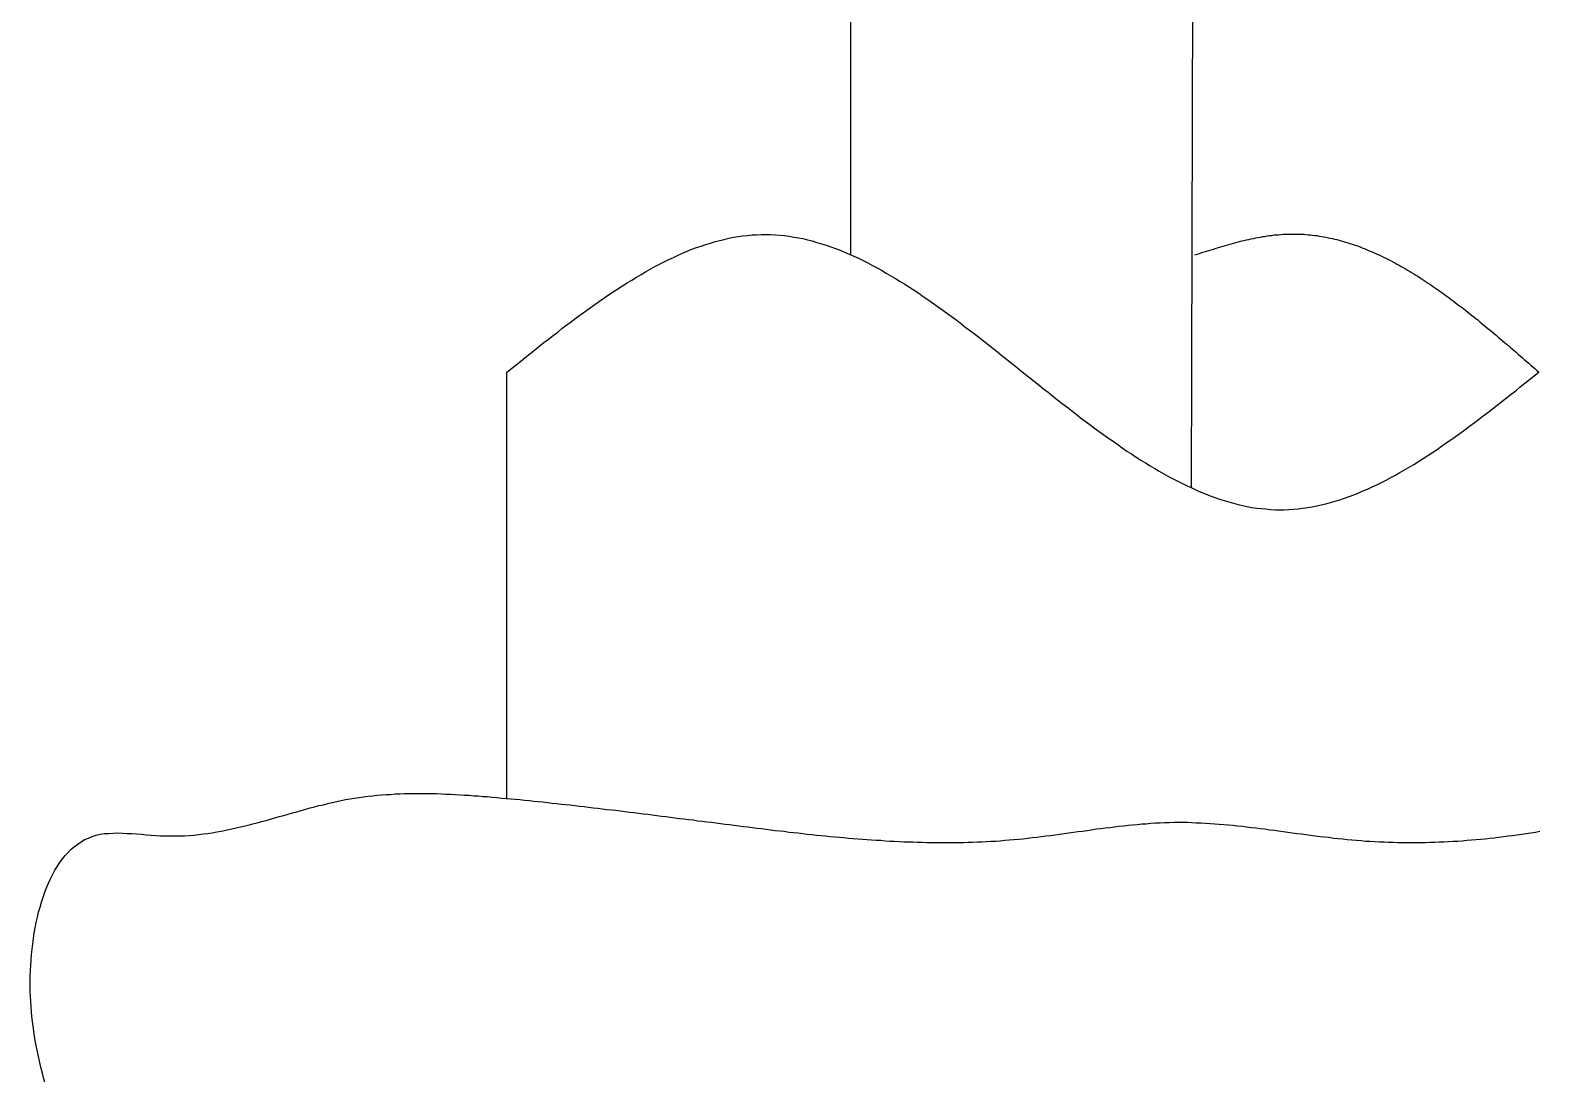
# Model space of a CAD drawing. Extents: x 443 to 1217, y -1921 to -677.
# Drawn here: x 476.68 to 483.8, y -733.63 to -728.68 of the extents above; entities that cross this region are included whole.
import ezdxf

# ---------------------------------------------------------------- set-up
doc = ezdxf.new("R2010")
doc.units = 0
doc.header["$MEASUREMENT"] = 0
doc.layers.add('3', color=8, linetype='CONTINUOUS')
doc.layers.add('5', color=7, linetype='CONTINUOUS')

msp = doc.modelspace()

# ---------------------------------------------------------------- linework, layer by layer
at = {"layer": '3', "color": 3}
for p, q in [((478.1912, -732.3053), (478.2123, -732.3021)), ((478.2123, -732.3021), (478.2335, -732.2988)), ((478.2335, -732.2988), (478.2548, -732.2955)), ((478.2548, -732.2955), (478.276, -732.2923)), ((478.276, -732.2923), (478.2974, -732.2901)), ((478.2974, -732.2901), (478.3188, -732.2879)), ((478.3188, -732.2879), (478.3402, -732.2857)), ((478.3402, -732.2857), (478.3617, -732.2846)), ((478.3617, -732.2846), (478.3833, -732.2835)), ((478.3833, -732.2835), (478.4048, -732.2814)), ((478.4048, -732.2814), (478.4264, -732.2814)), ((478.4264, -732.2814), (478.448, -732.2803)), ((478.448, -732.2803), (478.4697, -732.2792)), ((478.4697, -732.2792), (478.4914, -732.2792)), ((478.4914, -732.2792), (478.5131, -732.2792)), ((478.5131, -732.2792), (478.5348, -732.2792)), ((478.5348, -732.2792), (478.5566, -732.2792)), ((478.5566, -732.2792), (478.5784, -732.2803)), ((478.5784, -732.2803), (478.6002, -732.2803)), ((478.6002, -732.2803), (478.622, -732.2814)), ((478.622, -732.2814), (478.6438, -732.2825)), ((478.6438, -732.2825), (478.6656, -732.2825)), ((478.6656, -732.2825), (478.6875, -732.2835)), ((478.6875, -732.2835), (478.7093, -732.2857)), ((478.7093, -732.2857), (478.7312, -732.2868)), ((478.7312, -732.2868), (478.753, -732.2879)), ((478.753, -732.2879), (478.7749, -732.2901)), ((478.7749, -732.2901), (478.7967, -732.2912)), ((478.7967, -732.2912), (478.8185, -732.2934)), ((478.8185, -732.2934), (478.8404, -732.2944)), ((478.8404, -732.2944), (478.8622, -732.2966)), ((478.8622, -732.2966), (478.884, -732.2988)), ((478.884, -732.2988), (478.9057, -732.301)), ((478.9057, -732.301), (478.9275, -732.3032)), ((478.9275, -732.3032), (478.9492, -732.3043)), ((478.9492, -732.3043), (478.971, -732.3064)), ((477.8989, -732.3773), (477.9196, -732.3707)), ((477.9196, -732.3707), (477.9404, -732.3653)), ((477.9404, -732.3653), (477.9612, -732.3598)), ((477.9612, -732.3598), (477.982, -732.3533)), ((477.982, -732.3533), (478.0028, -732.3478)), ((478.0028, -732.3478), (478.0236, -732.3424)), ((478.0236, -732.3424), (478.0445, -732.3369)), ((478.0445, -732.3369), (478.0653, -732.3326)), ((478.0653, -732.3326), (478.0862, -732.3271)), ((478.0862, -732.3271), (478.1071, -732.3217)), ((478.1071, -732.3217), (478.1281, -732.3173)), ((478.1281, -732.3173), (478.1491, -732.313)), ((478.1491, -732.313), (478.1701, -732.3086)), ((478.1701, -732.3086), (478.1912, -732.3053)), ((478.971, -732.3064), (478.9927, -732.3086)), ((478.9927, -732.3086), (479.0144, -732.3108)), ((479.0144, -732.3108), (479.0361, -732.313)), ((479.0361, -732.313), (479.0578, -732.3151)), ((479.0578, -732.3151), (479.0795, -732.3173)), ((479.0795, -732.3173), (479.101, -732.3195)), ((479.101, -732.3195), (479.1227, -732.3217)), ((479.1227, -732.3217), (479.1443, -732.325)), ((479.1443, -732.325), (479.1659, -732.3271)), ((479.1659, -732.3271), (479.1875, -732.3293)), ((479.1875, -732.3293), (479.209, -732.3315)), ((479.209, -732.3315), (479.2306, -732.3337)), ((479.2306, -732.3337), (479.2522, -732.3369)), ((479.2522, -732.3369), (479.2737, -732.3391)), ((479.2737, -732.3391), (479.2953, -732.3413)), ((479.2953, -732.3413), (479.3167, -732.3435)), ((479.3167, -732.3435), (479.3383, -732.3468)), ((479.3383, -732.3468), (479.3598, -732.3489)), ((479.3598, -732.3489), (479.3812, -732.3511)), ((479.3812, -732.3511), (479.4027, -732.3544)), ((479.4027, -732.3544), (479.4242, -732.3566)), ((479.4242, -732.3566), (479.4456, -732.3587)), ((479.4456, -732.3587), (479.4671, -732.362)), ((479.4671, -732.362), (479.4886, -732.3642)), ((479.4886, -732.3642), (479.5101, -732.3675)), ((479.5101, -732.3675), (479.5315, -732.3696)), ((479.5315, -732.3696), (479.5529, -732.3718)), ((479.5529, -732.3718), (479.5744, -732.3751)), ((479.5744, -732.3751), (479.5958, -732.3773)), ((477.6263, -732.4481), (477.6475, -732.4437)), ((477.6475, -732.4437), (477.6687, -732.4383)), ((477.6687, -732.4383), (477.6898, -732.4339)), ((477.6898, -732.4339), (477.7109, -732.4285)), ((477.7109, -732.4285), (477.7319, -732.423)), ((477.7319, -732.423), (477.7528, -732.4176)), ((477.7528, -732.4176), (477.7737, -732.4121)), ((477.7737, -732.4121), (477.7947, -732.4067)), ((477.7947, -732.4067), (477.8156, -732.4002)), ((477.8156, -732.4002), (477.8364, -732.3947)), ((477.8364, -732.3947), (477.8572, -732.3882)), ((477.8572, -732.3882), (477.878, -732.3827)), ((477.878, -732.3827), (477.8989, -732.3773)), ((479.5958, -732.3773), (479.6173, -732.3805)), ((479.6173, -732.3805), (479.6387, -732.3827)), ((479.6387, -732.3827), (479.6601, -732.386)), ((479.6601, -732.386), (479.6816, -732.3882)), ((479.6816, -732.3882), (479.703, -732.3914)), ((479.703, -732.3914), (479.7244, -732.3936)), ((479.7244, -732.3936), (479.7459, -732.3969)), ((479.7459, -732.3969), (479.7674, -732.3991)), ((479.7674, -732.3991), (479.7887, -732.4023)), ((479.7887, -732.4023), (479.8102, -732.4045)), ((479.8102, -732.4045), (479.8317, -732.4078)), ((479.8317, -732.4078), (479.8531, -732.41)), ((479.8531, -732.41), (479.8746, -732.4132)), ((479.8746, -732.4132), (479.8961, -732.4154)), ((479.8961, -732.4154), (479.9175, -732.4187)), ((479.9175, -732.4187), (479.939, -732.4209)), ((479.939, -732.4209), (479.9605, -732.4241)), ((479.9605, -732.4241), (479.982, -732.4263)), ((479.982, -732.4263), (480.0035, -732.4296)), ((480.0035, -732.4296), (480.025, -732.4318)), ((480.025, -732.4318), (480.0466, -732.435)), ((480.0466, -732.435), (480.068, -732.4372)), ((480.068, -732.4372), (480.0896, -732.4405)), ((480.0896, -732.4405), (480.1112, -732.4427)), ((480.1112, -732.4427), (480.1327, -732.4448)), ((480.1327, -732.4448), (480.1543, -732.4481)), ((481.7118, -732.447), (481.7334, -732.4448)), ((481.7334, -732.4448), (481.7549, -732.4416)), ((481.7549, -732.4416), (481.7765, -732.4394)), ((481.7765, -732.4394), (481.7979, -732.4361)), ((481.7979, -732.4361), (481.8195, -732.4339)), ((481.8195, -732.4339), (481.841, -732.4318)), ((481.841, -732.4318), (481.8624, -732.4296)), ((481.8624, -732.4296), (481.884, -732.4274)), ((481.884, -732.4274), (481.9055, -732.4252)), ((481.9055, -732.4252), (481.9271, -732.423)), ((481.9271, -732.423), (481.9485, -732.422)), ((481.9485, -732.422), (481.97, -732.4198)), ((481.97, -732.4198), (481.9916, -732.4187)), ((481.9916, -732.4187), (482.0131, -732.4176)), ((482.0131, -732.4176), (482.0345, -732.4165)), ((482.0345, -732.4165), (482.0561, -732.4165)), ((482.0561, -732.4165), (482.0776, -732.4154)), ((482.0776, -732.4154), (482.099, -732.4154)), ((482.099, -732.4154), (482.1206, -732.4154)), ((482.1206, -732.4154), (482.1421, -732.4154)), ((482.1421, -732.4154), (482.1636, -732.4165)), ((482.1636, -732.4165), (482.1851, -732.4176)), ((482.1851, -732.4176), (482.2066, -732.4187)), ((482.2066, -732.4187), (482.2281, -732.4198)), ((482.2281, -732.4198), (482.2497, -732.4209)), ((482.2497, -732.4209), (482.2711, -732.422)), ((482.2711, -732.422), (482.2927, -732.4241)), ((482.2927, -732.4241), (482.3142, -732.4252)), ((482.3142, -732.4252), (482.3356, -732.4274)), ((482.3356, -732.4274), (482.3572, -732.4296)), ((482.3572, -732.4296), (482.3787, -732.4318)), ((482.3787, -732.4318), (482.4003, -732.4339)), ((482.4003, -732.4339), (482.4217, -732.4361)), ((482.4217, -732.4361), (482.4433, -732.4394)), ((482.4433, -732.4394), (482.4649, -732.4416)), ((482.4649, -732.4416), (482.4864, -732.4448)), ((482.4864, -732.4448), (482.5079, -732.447)), ((476.8906, -732.5298), (476.906, -732.5179)), ((476.906, -732.5179), (476.9222, -732.507)), ((476.9222, -732.507), (476.9389, -732.4972)), ((476.9389, -732.4972), (476.9564, -732.4895)), ((476.9564, -732.4895), (476.9745, -732.4819)), ((476.9745, -732.4819), (476.9932, -732.4764)), ((476.9932, -732.4764), (477.0125, -732.4721)), ((477.0125, -732.4721), (477.0324, -732.4688)), ((477.0324, -732.4688), (477.0529, -732.4677)), ((477.0529, -732.4677), (477.0739, -732.4666)), ((477.0739, -732.4666), (477.0952, -732.4655)), ((477.0952, -732.4655), (477.1169, -732.4666)), ((477.1169, -732.4666), (477.1389, -732.4677)), ((477.1389, -732.4677), (477.1613, -732.4688)), ((477.1613, -732.4688), (477.1837, -732.4699)), ((477.1837, -732.4699), (477.2064, -732.4721)), ((477.2064, -732.4721), (477.2292, -732.4743)), ((477.2292, -732.4743), (477.2519, -732.4764)), ((477.2519, -732.4764), (477.2748, -732.4775)), ((477.2748, -732.4775), (477.2976, -732.4786)), ((477.2976, -732.4786), (477.3203, -732.4797)), ((477.3203, -732.4797), (477.3427, -732.4797)), ((477.3427, -732.4797), (477.3652, -732.4797)), ((477.3652, -732.4797), (477.3875, -732.4797)), ((477.3875, -732.4797), (477.4096, -732.4786)), ((477.4096, -732.4786), (477.4318, -732.4775)), ((477.4318, -732.4775), (477.4537, -732.4754)), ((477.4537, -732.4754), (477.4756, -732.4732)), ((477.4756, -732.4732), (477.4974, -732.4699)), ((477.4974, -732.4699), (477.5191, -732.4677)), ((477.5191, -732.4677), (477.5406, -732.4645)), ((477.5406, -732.4645), (477.5622, -732.4601)), ((477.5622, -732.4601), (477.5836, -732.4568)), ((477.5836, -732.4568), (477.6049, -732.4525)), ((477.6049, -732.4525), (477.6263, -732.4481)), ((480.1543, -732.4481), (480.1758, -732.4503)), ((480.1758, -732.4503), (480.1974, -732.4536)), ((480.1974, -732.4536), (480.219, -732.4557)), ((480.219, -732.4557), (480.2407, -732.4579)), ((480.2407, -732.4579), (480.2623, -732.4612)), ((480.2623, -732.4612), (480.2838, -732.4634)), ((480.2838, -732.4634), (480.3054, -732.4655)), ((480.3054, -732.4655), (480.3271, -732.4677)), ((480.3271, -732.4677), (480.3487, -732.471)), ((480.3487, -732.471), (480.3704, -732.4732)), ((480.3704, -732.4732), (480.3919, -732.4754)), ((480.3919, -732.4754), (480.4136, -732.4775)), ((480.4136, -732.4775), (480.4352, -732.4797)), ((480.4352, -732.4797), (480.4569, -732.4819)), ((480.4569, -732.4819), (480.4786, -732.4841)), ((480.4786, -732.4841), (480.5002, -732.4852)), ((480.5002, -732.4852), (480.5219, -732.4873)), ((480.5219, -732.4873), (480.5435, -732.4895)), ((480.5435, -732.4895), (480.5652, -732.4917)), ((480.5652, -732.4917), (480.5869, -732.4928)), ((480.5869, -732.4928), (480.6085, -732.495)), ((480.6085, -732.495), (480.6302, -732.4961)), ((480.6302, -732.4961), (480.6519, -732.4982)), ((480.6519, -732.4982), (480.6736, -732.4993)), ((480.6736, -732.4993), (480.6952, -732.5004)), ((480.6952, -732.5004), (480.7169, -732.5026)), ((480.7169, -732.5026), (480.7386, -732.5037)), ((480.7386, -732.5037), (480.7603, -732.5048)), ((480.7603, -732.5048), (480.782, -732.5059)), ((480.782, -732.5059), (480.8037, -732.507)), ((480.8037, -732.507), (480.8254, -732.507)), ((480.8254, -732.507), (480.8471, -732.508)), ((480.8471, -732.508), (480.8687, -732.5091)), ((480.8687, -732.5091), (480.8904, -732.5091)), ((480.8904, -732.5091), (480.9121, -732.5102)), ((480.9121, -732.5102), (480.9338, -732.5102)), ((480.9338, -732.5102), (480.9555, -732.5102)), ((480.9555, -732.5102), (480.9771, -732.5113)), ((480.9771, -732.5113), (480.9988, -732.5113)), ((480.9988, -732.5113), (481.0204, -732.5113)), ((481.0204, -732.5113), (481.0421, -732.5102)), ((481.0421, -732.5102), (481.0638, -732.5102)), ((481.0638, -732.5102), (481.0855, -732.5102)), ((481.0855, -732.5102), (481.1072, -732.5091)), ((481.1072, -732.5091), (481.1288, -732.5091)), ((481.1288, -732.5091), (481.1505, -732.508)), ((481.1505, -732.508), (481.1722, -732.507)), ((481.1722, -732.507), (481.1937, -732.5059)), ((481.1937, -732.5059), (481.2154, -732.5048)), ((481.2154, -732.5048), (481.2371, -732.5037)), ((481.2371, -732.5037), (481.2587, -732.5026)), ((481.2587, -732.5026), (481.2804, -732.5004)), ((481.2804, -732.5004), (481.3019, -732.4982)), ((481.3019, -732.4982), (481.3235, -732.4972)), ((481.3235, -732.4972), (481.3452, -732.495)), ((481.3452, -732.495), (481.3668, -732.4928)), ((481.3668, -732.4928), (481.3884, -732.4906)), ((481.3884, -732.4906), (481.41, -732.4873)), ((481.41, -732.4873), (481.4315, -732.4852)), ((481.4315, -732.4852), (481.4531, -732.483)), ((481.4531, -732.483), (481.4747, -732.4797)), ((481.4747, -732.4797), (481.4963, -732.4775)), ((481.4963, -732.4775), (481.5178, -732.4743)), ((481.5178, -732.4743), (481.5394, -732.471)), ((481.5394, -732.471), (481.561, -732.4688)), ((481.561, -732.4688), (481.5826, -732.4655)), ((481.5826, -732.4655), (481.6042, -732.4623)), ((481.6042, -732.4623), (481.6256, -732.459)), ((481.6256, -732.459), (481.6472, -732.4568)), ((481.6472, -732.4568), (481.6688, -732.4536)), ((481.6688, -732.4536), (481.6903, -732.4503)), ((481.6903, -732.4503), (481.7118, -732.447)), ((482.5079, -732.447), (482.5295, -732.4503)), ((482.5295, -732.4503), (482.551, -732.4525)), ((482.551, -732.4525), (482.5726, -732.4557)), ((482.5726, -732.4557), (482.5942, -732.459)), ((482.5942, -732.459), (482.6157, -732.4612)), ((482.6157, -732.4612), (482.6373, -732.4645)), ((482.6373, -732.4645), (482.6589, -732.4677)), ((482.6589, -732.4677), (482.6805, -732.4699)), ((482.6805, -732.4699), (482.702, -732.4732)), ((482.702, -732.4732), (482.7236, -732.4754)), ((482.7236, -732.4754), (482.7453, -732.4786)), ((482.7453, -732.4786), (482.7669, -732.4819)), ((482.7669, -732.4819), (482.7885, -732.4841)), ((482.7885, -732.4841), (482.8102, -732.4863)), ((482.8102, -732.4863), (482.8317, -732.4895)), ((482.8317, -732.4895), (482.8534, -732.4917)), ((482.8534, -732.4917), (482.8751, -732.4939)), ((482.8751, -732.4939), (482.8967, -732.4961)), ((482.8967, -732.4961), (482.9184, -732.4982)), ((482.9184, -732.4982), (482.9401, -732.4993)), ((482.9401, -732.4993), (482.9618, -732.5015)), ((482.9618, -732.5015), (482.9834, -732.5037)), ((482.9834, -732.5037), (483.0051, -732.5048)), ((483.0051, -732.5048), (483.0268, -732.5059)), ((483.0268, -732.5059), (483.0486, -732.507)), ((483.0486, -732.507), (483.0703, -732.508)), ((483.0703, -732.508), (483.092, -732.5091)), ((483.092, -732.5091), (483.1138, -732.5091)), ((483.1138, -732.5091), (483.1355, -732.5102)), ((483.1355, -732.5102), (483.1573, -732.5102)), ((483.1573, -732.5102), (483.179, -732.5102)), ((483.179, -732.5102), (483.2008, -732.5102)), ((483.2008, -732.5102), (483.2224, -732.5102)), ((483.2224, -732.5102), (483.2442, -732.5102)), ((483.2442, -732.5102), (483.2659, -732.5102)), ((483.2659, -732.5102), (483.2876, -732.5091)), ((483.2876, -732.5091), (483.3094, -732.5091)), ((483.3094, -732.5091), (483.3311, -732.508)), ((483.3311, -732.508), (483.3528, -732.507)), ((483.3528, -732.507), (483.3745, -732.5059)), ((483.3745, -732.5059), (483.3962, -732.5048)), ((483.3962, -732.5048), (483.4178, -732.5037)), ((483.4178, -732.5037), (483.4395, -732.5026)), ((483.4395, -732.5026), (483.4612, -732.5004)), ((483.4612, -732.5004), (483.4829, -732.4982)), ((483.4829, -732.4982), (483.5045, -732.4972)), ((483.5045, -732.4972), (483.5262, -732.495)), ((483.5262, -732.495), (483.5478, -732.4928)), ((483.5478, -732.4928), (483.5693, -732.4906)), ((483.5693, -732.4906), (483.5909, -732.4884)), ((483.5909, -732.4884), (483.6125, -732.4852)), ((483.6125, -732.4852), (483.6341, -732.483)), ((483.6341, -732.483), (483.6555, -732.4797)), ((483.6555, -732.4797), (483.6771, -732.4775)), ((483.6771, -732.4775), (483.6986, -732.4743)), ((483.6986, -732.4743), (483.7199, -732.471)), ((483.7199, -732.471), (483.7414, -732.4677)), ((483.7414, -732.4677), (483.7629, -732.4645)), ((483.7629, -732.4645), (483.7842, -732.4612)), ((483.7842, -732.4612), (483.8056, -732.4579)), ((476.8221, -732.605), (476.8346, -732.5876)), ((476.8346, -732.5876), (476.8477, -732.5713)), ((476.8477, -732.5713), (476.8613, -732.5571)), ((476.8613, -732.5571), (476.8756, -732.5429)), ((476.8756, -732.5429), (476.8906, -732.5298)), ((476.7882, -732.6606), (476.7989, -732.641)), ((476.7989, -732.641), (476.8102, -732.6225)), ((476.8102, -732.6225), (476.8221, -732.605)), ((476.7507, -732.7456), (476.7593, -732.7238)), ((476.7593, -732.7238), (476.7684, -732.702)), ((476.7684, -732.702), (476.778, -732.6813)), ((476.778, -732.6813), (476.7882, -732.6606)), ((476.7284, -732.8154), (476.7353, -732.7914)), ((476.7353, -732.7914), (476.7428, -732.7685)), ((476.7428, -732.7685), (476.7507, -732.7456)), ((476.7105, -732.8884), (476.716, -732.8633)), ((476.716, -732.8633), (476.7218, -732.8394)), ((476.7218, -732.8394), (476.7284, -732.8154)), ((476.6972, -732.9636), (476.7011, -732.9374)), ((476.7011, -732.9374), (476.7056, -732.9124)), ((476.7056, -732.9124), (476.7105, -732.8884)), ((476.6881, -733.0388), (476.6907, -733.0137)), ((476.6907, -733.0137), (476.6937, -732.9887)), ((476.6937, -732.9887), (476.6972, -732.9636)), ((476.6844, -733.09), (476.686, -733.0649)), ((476.686, -733.0649), (476.6881, -733.0388)), ((476.6819, -733.1641), (476.6823, -733.1401)), ((476.6823, -733.1401), (476.6831, -733.1151)), ((476.6831, -733.1151), (476.6844, -733.09)), ((476.6819, -733.1892), (476.6819, -733.1641)), ((476.6823, -733.2132), (476.6819, -733.1892)), ((476.6832, -733.2371), (476.6823, -733.2132)), ((476.6843, -733.2611), (476.6832, -733.2371)), ((476.6858, -733.2851), (476.6843, -733.2611)), ((476.6877, -733.308), (476.6858, -733.2851)), ((476.6899, -733.332), (476.6877, -733.308)), ((476.6925, -733.3548), (476.6899, -733.332)), ((476.6954, -733.3777), (476.6925, -733.3548)), ((476.6986, -733.4006), (476.6954, -733.3777)), ((476.7021, -733.4235), (476.6986, -733.4006)), ((476.7058, -733.4453), (476.7021, -733.4235)), ((476.71, -733.4682), (476.7058, -733.4453)), ((476.7142, -733.49), (476.71, -733.4682)), ((476.7188, -733.5129), (476.7142, -733.49)), ((476.7236, -733.5347), (476.7188, -733.5129)), ((476.7286, -733.5565), (476.7236, -733.5347)), ((476.7339, -733.5772), (476.7286, -733.5565)), ((476.7394, -733.599), (476.7339, -733.5772)), ((476.745, -733.6208), (476.7394, -733.599)), ((476.7508, -733.6415), (476.745, -733.6208))]:
    msp.add_line(p, q, dxfattribs=at)
at = {"layer": '5', "linetype": 'Continuous'}
for p, q in [((482.1614, -730.8379), (482.1723, -726.9798)), ((480.5541, -729.7389), (480.5541, -727.0455))]:
    msp.add_line(p, q, dxfattribs=at)
at = {"layer": '5', "color": 7}
for p, q in [((479.9354, -729.6712), (479.9572, -729.6658)), ((479.9572, -729.6658), (479.9791, -729.6603)), ((479.9791, -729.6603), (480.0009, -729.656)), ((480.0009, -729.656), (480.0228, -729.6527)), ((480.0228, -729.6527), (480.0446, -729.6494)), ((480.0446, -729.6494), (480.0664, -729.6473)), ((480.0664, -729.6473), (480.0883, -729.6451)), ((480.0883, -729.6451), (480.1101, -729.644)), ((480.1101, -729.644), (480.1319, -729.6429)), ((480.1319, -729.6429), (480.1538, -729.6429)), ((480.1538, -729.6429), (480.1756, -729.6429)), ((480.1756, -729.6429), (480.1975, -729.644)), ((480.1975, -729.644), (480.2193, -729.6462)), ((480.2193, -729.6462), (480.2411, -729.6483)), ((480.2411, -729.6483), (480.263, -729.6505)), ((480.263, -729.6505), (480.2848, -729.6549)), ((480.2848, -729.6549), (480.3066, -729.6582)), ((480.3066, -729.6582), (480.3285, -729.6625)), ((480.3285, -729.6625), (480.3503, -729.668)), ((480.3503, -729.668), (480.3722, -729.6734)), ((482.41, -729.6712), (482.421, -729.668)), ((482.421, -729.668), (482.432, -729.6658)), ((482.432, -729.6658), (482.4429, -729.6636)), ((482.4429, -729.6636), (482.4539, -729.6614)), ((482.4539, -729.6614), (482.4648, -729.6592)), ((482.4648, -729.6592), (482.4758, -729.6571)), ((482.4758, -729.6571), (482.4867, -729.6549)), ((482.4867, -729.6549), (482.4976, -729.6527)), ((482.4976, -729.6527), (482.5085, -729.6516)), ((482.5085, -729.6516), (482.5193, -729.6494)), ((482.5193, -729.6494), (482.5302, -729.6483)), ((482.5302, -729.6483), (482.541, -729.6473)), ((482.541, -729.6473), (482.5519, -729.6451)), ((482.5519, -729.6451), (482.5627, -729.644)), ((482.5627, -729.644), (482.5734, -729.644)), ((482.5734, -729.644), (482.5842, -729.6429)), ((482.5842, -729.6429), (482.5949, -729.6418)), ((482.5949, -729.6418), (482.6057, -729.6418)), ((482.6057, -729.6418), (482.6164, -729.6407)), ((482.6164, -729.6407), (482.6271, -729.6407)), ((482.6271, -729.6407), (482.6377, -729.6407)), ((482.6377, -729.6407), (482.6484, -729.6407)), ((482.6484, -729.6407), (482.659, -729.6407)), ((482.659, -729.6407), (482.6697, -729.6418)), ((482.6697, -729.6418), (482.6803, -729.6418)), ((482.6803, -729.6418), (482.6908, -729.6418)), ((482.6908, -729.6418), (482.7014, -729.6429)), ((482.7014, -729.6429), (482.712, -729.644)), ((482.712, -729.644), (482.7224, -729.6451)), ((482.7224, -729.6451), (482.733, -729.6462)), ((482.733, -729.6462), (482.7435, -729.6473)), ((482.7435, -729.6473), (482.7539, -729.6483)), ((482.7539, -729.6483), (482.7644, -729.6505)), ((482.7644, -729.6505), (482.7748, -729.6516)), ((482.7748, -729.6516), (482.7852, -729.6538)), ((482.7852, -729.6538), (482.7957, -729.656)), ((482.7957, -729.656), (482.806, -729.6582)), ((482.806, -729.6582), (482.8165, -729.6603)), ((482.8165, -729.6603), (482.8268, -729.6625)), ((482.8268, -729.6625), (482.8372, -729.6647)), ((482.8372, -729.6647), (482.8474, -729.6669)), ((482.8474, -729.6669), (482.8578, -729.6701)), ((482.8578, -729.6701), (482.8681, -729.6723)), ((479.717, -729.7508), (479.7389, -729.741)), ((479.7389, -729.741), (479.7607, -729.7312)), ((479.7607, -729.7312), (479.7825, -729.7214)), ((479.7825, -729.7214), (479.8044, -729.7126)), ((479.8044, -729.7126), (479.8262, -729.705)), ((479.8262, -729.705), (479.8481, -729.6974)), ((479.8481, -729.6974), (479.8699, -729.6898)), ((479.8699, -729.6898), (479.8917, -729.6832)), ((479.8917, -729.6832), (479.9136, -729.6767)), ((479.9136, -729.6767), (479.9354, -729.6712)), ((480.3722, -729.6734), (480.394, -729.68)), ((480.394, -729.68), (480.4158, -729.6865)), ((480.4158, -729.6865), (480.4377, -729.693)), ((480.4377, -729.693), (480.4595, -729.7007)), ((480.4595, -729.7007), (480.4813, -729.7094)), ((480.4813, -729.7094), (480.5032, -729.717)), ((480.5032, -729.717), (480.525, -729.7268)), ((480.525, -729.7268), (480.5469, -729.7355)), ((480.5469, -729.7355), (480.5687, -729.7453)), ((482.1774, -729.7388), (482.1885, -729.7355)), ((482.1885, -729.7355), (482.1996, -729.7323)), ((482.1996, -729.7323), (482.2108, -729.7279)), ((482.2108, -729.7279), (482.2219, -729.7246)), ((482.2219, -729.7246), (482.233, -729.7214)), ((482.233, -729.7214), (482.244, -729.7181)), ((482.244, -729.7181), (482.2551, -729.7148)), ((482.2551, -729.7148), (482.2662, -729.7116)), ((482.2662, -729.7116), (482.2773, -729.7072)), ((482.2773, -729.7072), (482.2885, -729.7039)), ((482.2885, -729.7039), (482.2995, -729.7007)), ((482.2995, -729.7007), (482.3106, -729.6974)), ((482.3106, -729.6974), (482.3217, -729.6941)), ((482.3217, -729.6941), (482.3327, -729.6909)), ((482.3327, -729.6909), (482.3438, -729.6887)), ((482.3438, -729.6887), (482.3548, -729.6854)), ((482.3548, -729.6854), (482.3659, -729.6821)), ((482.3659, -729.6821), (482.377, -729.6789)), ((482.377, -729.6789), (482.388, -729.6767)), ((482.388, -729.6767), (482.399, -729.6734)), ((482.399, -729.6734), (482.41, -729.6712)), ((482.8681, -729.6723), (482.8784, -729.6756)), ((482.8784, -729.6756), (482.8886, -729.6789)), ((482.8886, -729.6789), (482.8989, -729.6821)), ((482.8989, -729.6821), (482.9091, -729.6854)), ((482.9091, -729.6854), (482.9194, -729.6887)), ((482.9194, -729.6887), (482.9296, -729.6919)), ((482.9296, -729.6919), (482.9397, -729.6952)), ((482.9397, -729.6952), (482.95, -729.6985)), ((482.95, -729.6985), (482.9601, -729.7028)), ((482.9601, -729.7028), (482.9703, -729.7072)), ((482.9703, -729.7072), (482.9804, -729.7105)), ((482.9804, -729.7105), (482.9905, -729.7148)), ((482.9905, -729.7148), (483.0007, -729.7192)), ((483.0007, -729.7192), (483.0108, -729.7235)), ((483.0108, -729.7235), (483.0208, -729.7279)), ((483.0208, -729.7279), (483.031, -729.7323)), ((483.031, -729.7323), (483.041, -729.7366)), ((483.041, -729.7366), (483.0511, -729.741)), ((483.0511, -729.741), (483.0611, -729.7464)), ((479.586, -729.8184), (479.6079, -729.8064)), ((479.6079, -729.8064), (479.6297, -729.7944)), ((479.6297, -729.7944), (479.6515, -729.7824)), ((479.6515, -729.7824), (479.6734, -729.7715)), ((479.6734, -729.7715), (479.6952, -729.7606)), ((479.6952, -729.7606), (479.717, -729.7508)), ((480.5687, -729.7453), (480.5905, -729.7552)), ((480.5905, -729.7552), (480.6124, -729.766)), ((480.6124, -729.766), (480.6342, -729.7769)), ((480.6342, -729.7769), (480.656, -729.7889)), ((480.656, -729.7889), (480.6779, -729.7998)), ((480.6779, -729.7998), (480.6997, -729.8118)), ((480.6997, -729.8118), (480.7216, -729.8249)), ((483.0611, -729.7464), (483.0712, -729.7508)), ((483.0712, -729.7508), (483.0812, -729.7562)), ((483.0812, -729.7562), (483.0911, -729.7606)), ((483.0911, -729.7606), (483.1011, -729.766)), ((483.1011, -729.766), (483.1112, -729.7715)), ((483.1112, -729.7715), (483.1211, -729.7769)), ((483.1211, -729.7769), (483.1311, -729.7824)), ((483.1311, -729.7824), (483.141, -729.7878)), ((483.141, -729.7878), (483.1509, -729.7933)), ((483.1509, -729.7933), (483.1609, -729.7987)), ((483.1609, -729.7987), (483.1708, -729.8042)), ((483.1708, -729.8042), (483.1807, -729.8107)), ((483.1807, -729.8107), (483.1906, -729.8162)), ((479.4768, -729.8848), (479.4987, -729.8707)), ((479.4987, -729.8707), (479.5205, -729.8576)), ((479.5205, -729.8576), (479.5423, -729.8434)), ((479.5423, -729.8434), (479.5642, -729.8314)), ((479.5642, -729.8314), (479.586, -729.8184)), ((480.7216, -729.8249), (480.7434, -729.838)), ((480.7434, -729.838), (480.7652, -729.8511)), ((480.7652, -729.8511), (480.7871, -729.8641)), ((480.7871, -729.8641), (480.8089, -729.8772)), ((480.8089, -729.8772), (480.8307, -729.8914)), ((483.1906, -729.8162), (483.2005, -729.8227)), ((483.2005, -729.8227), (483.2103, -729.8282)), ((483.2103, -729.8282), (483.2203, -729.8347)), ((483.2203, -729.8347), (483.2301, -729.8402)), ((483.2301, -729.8402), (483.24, -729.8467)), ((483.24, -729.8467), (483.2498, -729.8532)), ((483.2498, -729.8532), (483.2596, -729.8598)), ((483.2596, -729.8598), (483.2694, -729.8663)), ((483.2694, -729.8663), (483.2792, -729.8729)), ((483.2792, -729.8729), (483.289, -729.8794)), ((483.289, -729.8794), (483.2988, -729.8859)), ((479.3676, -729.9579), (479.3895, -729.9426)), ((479.3895, -729.9426), (479.4113, -729.9273)), ((479.4113, -729.9273), (479.4332, -729.9132)), ((479.4332, -729.9132), (479.455, -729.899)), ((479.455, -729.899), (479.4768, -729.8848)), ((480.8307, -729.8914), (480.8526, -729.9055)), ((480.8526, -729.9055), (480.8744, -729.9197)), ((480.8744, -729.9197), (480.8962, -729.935)), ((480.8962, -729.935), (480.9181, -729.9502)), ((480.9181, -729.9502), (480.9399, -729.9655)), ((483.2988, -729.8859), (483.3086, -729.8925)), ((483.3086, -729.8925), (483.3185, -729.899)), ((483.3185, -729.899), (483.3282, -729.9066)), ((483.3282, -729.9066), (483.338, -729.9132)), ((483.338, -729.9132), (483.3477, -729.9197)), ((483.3477, -729.9197), (483.3575, -729.9273)), ((483.3575, -729.9273), (483.3672, -729.9339)), ((483.3672, -729.9339), (483.377, -729.9415)), ((483.377, -729.9415), (483.3867, -729.9491)), ((483.3867, -729.9491), (483.3964, -729.9557)), ((479.2585, -730.0363), (479.2803, -730.02)), ((479.2803, -730.02), (479.3021, -730.0047)), ((479.3021, -730.0047), (479.324, -729.9884)), ((479.324, -729.9884), (479.3458, -729.9731)), ((479.3458, -729.9731), (479.3676, -729.9579)), ((480.9399, -729.9655), (480.9618, -729.9807)), ((480.9618, -729.9807), (480.9836, -729.996)), ((480.9836, -729.996), (481.0054, -730.0123)), ((481.0054, -730.0123), (481.0273, -730.0287)), ((483.3964, -729.9557), (483.4061, -729.9633)), ((483.4061, -729.9633), (483.4158, -729.9709)), ((483.4158, -729.9709), (483.4255, -729.9786)), ((483.4255, -729.9786), (483.4352, -729.9851)), ((483.4352, -729.9851), (483.4449, -729.9927)), ((483.4449, -729.9927), (483.4546, -730.0004)), ((483.4546, -730.0004), (483.4643, -730.008)), ((483.4643, -730.008), (483.4739, -730.0156)), ((483.4739, -730.0156), (483.4836, -730.0232)), ((483.4836, -730.0232), (483.4933, -730.0309)), ((479.1711, -730.1028), (479.1929, -730.0854)), ((479.1929, -730.0854), (479.2148, -730.069)), ((479.2148, -730.069), (479.2366, -730.0527)), ((479.2366, -730.0527), (479.2585, -730.0363)), ((481.0273, -730.0287), (481.0491, -730.044)), ((481.0491, -730.044), (481.0709, -730.0603)), ((481.0709, -730.0603), (481.0928, -730.0777)), ((481.0928, -730.0777), (481.1146, -730.0941)), ((481.1146, -730.0941), (481.1365, -730.1104)), ((483.4933, -730.0309), (483.5029, -730.0385)), ((483.5029, -730.0385), (483.5125, -730.0461)), ((483.5125, -730.0461), (483.5222, -730.0549)), ((483.5222, -730.0549), (483.5318, -730.0625)), ((483.5318, -730.0625), (483.5414, -730.0701)), ((483.5414, -730.0701), (483.5511, -730.0777)), ((483.5511, -730.0777), (483.5607, -730.0865)), ((483.5607, -730.0865), (483.5703, -730.0941)), ((483.5703, -730.0941), (483.58, -730.1017)), ((479.0838, -730.1704), (479.1056, -730.1529)), ((479.1056, -730.1529), (479.1274, -730.1366)), ((479.1274, -730.1366), (479.1493, -730.1192)), ((479.1493, -730.1192), (479.1711, -730.1028)), ((481.1365, -730.1104), (481.1583, -730.1279)), ((481.1583, -730.1279), (481.1801, -730.1442)), ((481.1801, -730.1442), (481.202, -730.1617)), ((481.202, -730.1617), (481.2238, -730.1791)), ((483.58, -730.1017), (483.5896, -730.1104)), ((483.5896, -730.1104), (483.5992, -730.1181)), ((483.5992, -730.1181), (483.6088, -730.1268)), ((483.6088, -730.1268), (483.6185, -730.1344)), ((483.6185, -730.1344), (483.6281, -730.1431)), ((483.6281, -730.1431), (483.6377, -730.1508)), ((483.6377, -730.1508), (483.6473, -730.1595)), ((483.6473, -730.1595), (483.6568, -730.1671)), ((483.6568, -730.1671), (483.6664, -730.1758)), ((478.9746, -730.2576), (478.9964, -730.2401)), ((478.9964, -730.2401), (479.0182, -730.2227)), ((479.0182, -730.2227), (479.0401, -730.2052)), ((479.0401, -730.2052), (479.0619, -730.1878)), ((479.0619, -730.1878), (479.0838, -730.1704)), ((481.2238, -730.1791), (481.2456, -730.1965)), ((481.2456, -730.1965), (481.2675, -730.214)), ((481.2675, -730.214), (481.2893, -730.2314)), ((481.2893, -730.2314), (481.3112, -730.2488)), ((483.6664, -730.1758), (483.676, -730.1835)), ((483.676, -730.1835), (483.6856, -730.1922)), ((483.6856, -730.1922), (483.6952, -730.1998)), ((483.6952, -730.1998), (483.7048, -730.2085)), ((483.7048, -730.2085), (483.7144, -730.2172)), ((483.7144, -730.2172), (483.724, -730.2249)), ((483.724, -730.2249), (483.7336, -730.2336)), ((483.7336, -730.2336), (483.7432, -730.2423)), ((478.9309, -730.2924), (478.9527, -730.275)), ((478.9527, -730.275), (478.9746, -730.2576)), ((481.3112, -730.2488), (481.333, -730.2663)), ((481.333, -730.2663), (481.3548, -730.2837)), ((481.3548, -730.2837), (481.3767, -730.3012)), ((481.3767, -730.3012), (481.3985, -730.3186)), ((483.7432, -730.2423), (483.7527, -730.2499)), ((483.7527, -730.2499), (483.7622, -730.2586)), ((483.7569, -730.3273), (483.7788, -730.3099)), ((483.7622, -730.2586), (483.7718, -730.2674)), ((483.7718, -730.2674), (483.7814, -730.275)), ((483.7788, -730.3099), (483.8006, -730.2924)), ((483.7814, -730.275), (483.791, -730.2837)), ((483.791, -730.2837), (483.8006, -730.2924)), ((481.3985, -730.3186), (481.4203, -730.336)), ((481.4203, -730.336), (481.4422, -730.3535)), ((481.4422, -730.3535), (481.464, -730.3709)), ((481.464, -730.3709), (481.4859, -730.3872)), ((483.6696, -730.396), (483.6914, -730.3796)), ((483.6914, -730.3796), (483.7133, -730.3622)), ((483.7133, -730.3622), (483.7351, -730.3447)), ((483.7351, -730.3447), (483.7569, -730.3273)), ((481.4859, -730.3872), (481.5077, -730.4047)), ((481.5077, -730.4047), (481.5295, -730.4221)), ((481.5295, -730.4221), (481.5514, -730.4396)), ((481.5514, -730.4396), (481.5732, -730.4559)), ((483.5822, -730.4646), (483.6041, -730.4483)), ((483.6041, -730.4483), (483.6259, -730.4308)), ((483.6259, -730.4308), (483.6477, -730.4134)), ((483.6477, -730.4134), (483.6696, -730.396)), ((481.5732, -730.4559), (481.595, -730.4733)), ((481.595, -730.4733), (481.6169, -730.4897)), ((481.6169, -730.4897), (481.6387, -730.5071)), ((481.6387, -730.5071), (481.6606, -730.5235)), ((481.6606, -730.5235), (481.6824, -730.5398)), ((483.4949, -730.5311), (483.5167, -730.5148)), ((483.5167, -730.5148), (483.5386, -730.4984)), ((483.5386, -730.4984), (483.5604, -730.4821)), ((483.5604, -730.4821), (483.5822, -730.4646)), ((481.6824, -730.5398), (481.7042, -730.5562)), ((481.7042, -730.5562), (481.7261, -730.5714)), ((481.7261, -730.5714), (481.7479, -730.5878)), ((481.7479, -730.5878), (481.7697, -730.603)), ((483.3857, -730.6107), (483.4075, -730.5954)), ((483.4075, -730.5954), (483.4294, -730.5801)), ((483.4294, -730.5801), (483.4512, -730.5638)), ((483.4512, -730.5638), (483.473, -730.5475)), ((483.473, -730.5475), (483.4949, -730.5311)), ((481.7697, -730.603), (481.7916, -730.6183)), ((481.7916, -730.6183), (481.8134, -730.6335)), ((481.8134, -730.6335), (481.8352, -730.6488)), ((481.8352, -730.6488), (481.8571, -730.6641)), ((481.8571, -730.6641), (481.8789, -730.6782)), ((483.2983, -730.6706), (483.3202, -730.6564)), ((483.3202, -730.6564), (483.342, -730.6412)), ((483.342, -730.6412), (483.3639, -730.6259)), ((483.3639, -730.6259), (483.3857, -730.6107)), ((481.8789, -730.6782), (481.9008, -730.6924)), ((481.9008, -730.6924), (481.9226, -730.7066)), ((481.9226, -730.7066), (481.9444, -730.7196)), ((481.9444, -730.7196), (481.9663, -730.7338)), ((481.9663, -730.7338), (481.9881, -730.7469)), ((483.1892, -730.7404), (483.211, -730.7273)), ((483.211, -730.7273), (483.2328, -730.7131)), ((483.2328, -730.7131), (483.2547, -730.6989)), ((483.2547, -730.6989), (483.2765, -730.6859)), ((483.2765, -730.6859), (483.2983, -730.6706)), ((481.9881, -730.7469), (482.0099, -730.7589)), ((482.0099, -730.7589), (482.0318, -730.772)), ((482.0318, -730.772), (482.0536, -730.7839)), ((482.0536, -730.7839), (482.0755, -730.7959)), ((482.0755, -730.7959), (482.0973, -730.8068)), ((482.0973, -730.8068), (482.1191, -730.8177)), ((483.0581, -730.8123), (483.08, -730.8014)), ((483.08, -730.8014), (483.1018, -730.7894)), ((483.1018, -730.7894), (483.1236, -730.7774)), ((483.1236, -730.7774), (483.1455, -730.7654)), ((483.1455, -730.7654), (483.1673, -730.7534)), ((483.1673, -730.7534), (483.1892, -730.7404)), ((482.1191, -730.8177), (482.141, -730.8286)), ((482.141, -730.8286), (482.1628, -730.8384)), ((482.1628, -730.8384), (482.1846, -730.8482)), ((482.1846, -730.8482), (482.2065, -730.8581)), ((482.2065, -730.8581), (482.2283, -730.8668)), ((482.2283, -730.8668), (482.2502, -730.8755)), ((482.2502, -730.8755), (482.272, -730.8831)), ((482.8834, -730.8864), (482.9053, -730.8788)), ((482.9053, -730.8788), (482.9271, -730.8711)), ((482.9271, -730.8711), (482.9489, -730.8624)), ((482.9489, -730.8624), (482.9708, -730.8526)), ((482.9708, -730.8526), (482.9926, -730.8439)), ((482.9926, -730.8439), (483.0145, -730.833)), ((483.0145, -730.833), (483.0363, -730.8232)), ((483.0363, -730.8232), (483.0581, -730.8123)), ((482.272, -730.8831), (482.2938, -730.8907)), ((482.2938, -730.8907), (482.3157, -730.8973)), ((482.3157, -730.8973), (482.3375, -730.9038)), ((482.3375, -730.9038), (482.3593, -730.9104)), ((482.3593, -730.9104), (482.3812, -730.9158)), ((482.3812, -730.9158), (482.403, -730.9213)), ((482.403, -730.9213), (482.4249, -730.9256)), ((482.4249, -730.9256), (482.4467, -730.93)), ((482.4467, -730.93), (482.4685, -730.9333)), ((482.4685, -730.9333), (482.4904, -730.9354)), ((482.4904, -730.9354), (482.5122, -730.9376)), ((482.5122, -730.9376), (482.534, -730.9398)), ((482.534, -730.9398), (482.5559, -730.9409)), ((482.5559, -730.9409), (482.5777, -730.9409)), ((482.5777, -730.9409), (482.5996, -730.9409)), ((482.5996, -730.9409), (482.6214, -730.9398)), ((482.6214, -730.9398), (482.6432, -730.9387)), ((482.6432, -730.9387), (482.6651, -730.9365)), ((482.6651, -730.9365), (482.6869, -730.9343)), ((482.6869, -730.9343), (482.7087, -730.9311)), ((482.7087, -730.9311), (482.7306, -730.9278)), ((482.7306, -730.9278), (482.7524, -730.9234)), ((482.7524, -730.9234), (482.7743, -730.918)), ((482.7743, -730.918), (482.7961, -730.9136)), ((482.7961, -730.9136), (482.8179, -730.9071)), ((482.8179, -730.9071), (482.8398, -730.9006)), ((482.8398, -730.9006), (482.8616, -730.894)), ((482.8616, -730.894), (482.8834, -730.8864))]:
    msp.add_line(p, q, dxfattribs=at)
at = {"layer": '5', "color": 7, "linetype": 'Continuous'}
msp.add_line((478.9309, -732.303), (478.9309, -730.292), dxfattribs=at)

doc.saveas('drawing.dxf')
